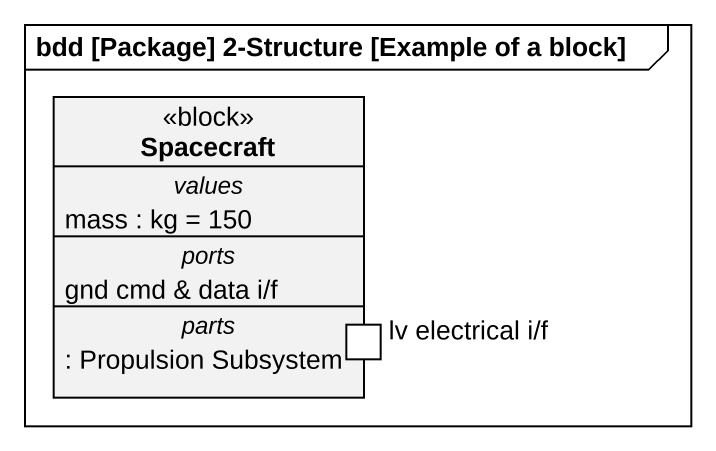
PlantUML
@startuml
mainframe bdd [Package] 2-Structure [Example of a block]
hide circle
hide empty members
class Spacecraft <<block>> {
  -- values --
  mass : kg = 150
  -- ports --
  gnd cmd & data i/f
  -- parts --
  : Propulsion Subsystem
  -- ports --
  lv electrical i/f
}
@enduml
